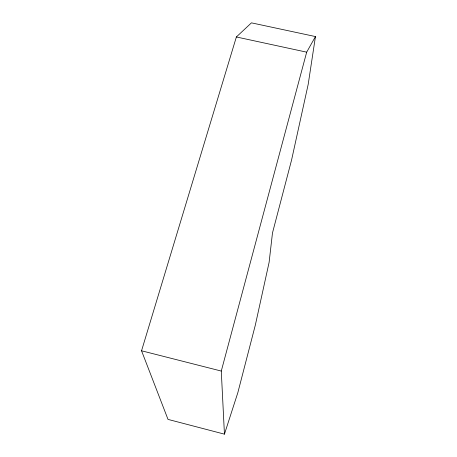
<?xml version="1.0" encoding="UTF-8"?>
<svg xmlns="http://www.w3.org/2000/svg" width="457" height="457" viewBox="0 0 457 457"><rect width="100%" height="100%" fill="white"/><g stroke="black" fill="none" stroke-linecap="round" stroke-linejoin="round"><path stroke-width="0.69" d="M315.456 36.566L308.189 84.356L291.589 159.956L272.481 232.956L269.11 262.347L255.332 325.098L237.84 392.654L224.444 434.15L168.01 419.4L141.544 350.782L236.372 36.966L251.447 22.85L315.456 36.566L306.681 52.161L221.279 371.061L224.444 434.15M236.372 36.966L306.681 52.161M141.544 350.782L221.279 371.061"/></g></svg>
